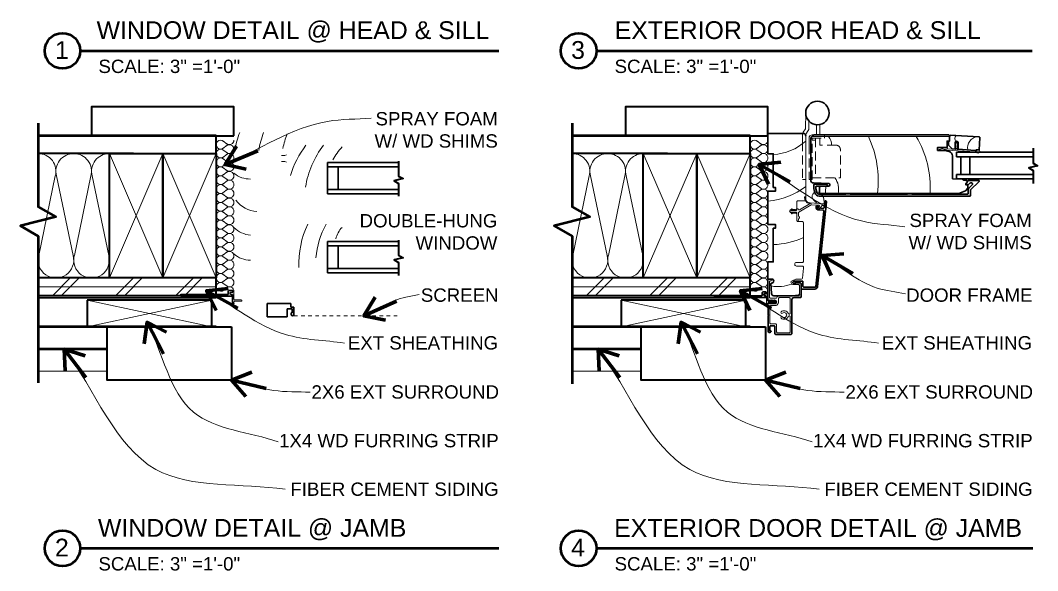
# Model space of a CAD drawing. Header units: inches. Extents: x -54 to 15382, y 469 to 41738.
# Drawn here: x 5085.57 to 5114.14, y 4505.88 to 4521.36 of the extents above; entities that cross this region are included whole.
import ezdxf

# ---------------------------------------------------------------- set-up
doc = ezdxf.new("R2010")
doc.units = ezdxf.units.IN
doc.header["$MEASUREMENT"] = 0
doc.linetypes.add('A135CUDHJ$0$HIDDEN', pattern=[0.375, 0.25, -0.125])
doc.linetypes.add('HIDDEN', pattern=[0.375, 0.25, -0.125])
doc.layers.get('0').update_dxf_attribs({"lineweight": 9})
for name, color, linetype, lineweight in [('1', 7, 'Continuous', 9), ('2', 7, 'Continuous', 18), ('3', 7, 'Continuous', 30), ('4', 7, 'Continuous', 40), ('5', 7, 'Continuous', 50), ('A-TEXTx', 7, 'Continuous', 18), ('TB-11x17', 7, 'Continuous', 50)]:
    doc.layers.add(name, color=color, linetype=linetype, lineweight=lineweight)
doc.styles.get("Standard").update_dxf_attribs({"font": 'arial.ttf'})
doc.dimstyles.get("Standard").update_dxf_attribs({"dimtxt": 3, "dimasz": 2, "dimexe": 0.03125, "dimexo": 0.0625, "dimgap": 0.03125, "dimtad": 0, "dimtoh": 1, "dimdec": 4, "dimlfac": 0.99985, "dimzin": 0, "dimdsep": 46, "dimlunit": 4, "dimtxsty": 'Standard', "dimblk": 'ARCHTICK', "dimblk1": 'ARCHTICK', "dimblk2": 'ARCHTICK', "dimcen": 0.09, "dimclrt": 256, "dimadec": 0, "dimazin": 0, "dimtfac": 1, "dimtdec": 4, "dimtofl": 0, "dimtmove": 0, "dimatfit": 3, "dimfxl": 1, "dimtolj": 1, "dimtzin": 0, "dimarcsym": 0})

# ---------------------------------------------------------------- blocks, each defined once
blk = doc.blocks.new('DOOR jamb marvin')
at = {"layer": '1'}
for p, q in [((5206.676, 4511.803), (5206.678, 4512.247)), ((5206.768, 4512.019), (5206.768, 4511.806)), ((5206.588, 4511.423), (5206.588, 4511.652)), ((5206.605, 4511.704), (5206.676, 4511.803)), ((5206.751, 4511.753), (5206.68, 4511.654)), ((5210.718, 4511.582), (5206.846, 4511.582)), ((5211.45, 4511.19), (5211.474, 4511.189))]:
    blk.add_line(p, q, dxfattribs=at)
for points in [[(5206.981, 4511.632), (5206.981, 4511.917)], [(5207.071, 4511.632), (5207.071, 4511.922)]]:
    blk.add_lwpolyline(points, dxfattribs=at)
for points in [[(5206.771, 4511.339), (5206.771, 4511.537, -0.414214), (5206.861, 4511.627), (5206.939, 4511.627)], [(5211.451, 4511.19, 0.020613), (5211.45, 4511.19), (5210.95, 4511.219, -0.602499), (5210.935, 4511.251, 0.195629), (5210.939, 4511.266), (5210.923, 4511.403, 1), (5210.883, 4511.399), (5210.899, 4511.269, 0.168246), (5210.904, 4511.257, -0.688575), (5210.889, 4511.223), (5210.672, 4511.235, -0.329867), (5210.654, 4511.25), (5210.652, 4511.257, 0.414214), (5210.628, 4511.272), (5210.424, 4511.222, 1), (5210.434, 4511.184), (5210.598, 4511.224, -0.381102), (5210.622, 4511.211), (5210.622, 4511.212, 0.329867), (5210.64, 4511.197), (5211.447, 4511.15, 0.020613), (5211.449, 4511.15)], [(5211.474, 4511.189, -4.791288), (5211.472, 4511.149), (5211.447, 4511.15, 1), (5211.45, 4511.19)], [(5206.426, 4509.229, 1), (5206.476, 4509.229), (5206.476, 4509.26, -0.298217), (5206.491, 4509.283, 0.654654), (5206.491, 4509.329, -0.298217), (5206.476, 4509.352), (5206.476, 4509.432, -0.263144), (5206.488, 4509.453), (5206.83, 4509.659, -0.151687), (5206.845, 4509.662), (5207.052, 4509.65, -0.614608), (5207.062, 4509.625), (5207.019, 4509.573, 1), (5207.058, 4509.541), (5207.135, 4509.635, -0.238691), (5207.156, 4509.644), (5207.17, 4509.643, 1), (5207.173, 4509.693), (5206.803, 4509.715, -0.417273), (5206.662, 4509.875, 1), (5206.642, 4509.877, 0.381481), (5206.781, 4509.698, -0.690013), (5206.783, 4509.688)], [(5207.192, 4509.653, 0.390559), (5207.193, 4509.647), (5207.21, 4509.632, 1), (5207.223, 4509.648), (5207.209, 4509.659, -0.193018), (5207.207, 4509.662), (5207.19, 4509.812, 0.280166), (5207.032, 4510.016, 0.819918), (5206.897, 4509.801), (5206.99, 4509.713, -0.700208), (5206.986, 4509.704)], [(5206.283, 4509.504), (5206.295, 4509.533, 0.932515), (5206.277, 4509.542), (5206.255, 4509.504, 1), (5206.255, 4509.454), (5206.277, 4509.416, 0.932515), (5206.295, 4509.425), (5206.283, 4509.454)], [(5206.255, 4509.504), (5206.401, 4509.504, 0.414214), (5206.426, 4509.529, -0.894123), (5206.475, 4509.534, 0.510798), (5206.505, 4509.522), (5206.805, 4509.702, -0.151687), (5206.848, 4509.712)], [(5206.426, 4509.429, 0.414214), (5206.401, 4509.454), (5206.255, 4509.454)], [(5205.663, 4507.575, 0.414214), (5205.613, 4507.525)], [(5206.385, 4507.47, 0.57735), (5206.376, 4507.455), (5206.389, 4507.432, 0.267949), (5206.411, 4507.42)], [(5205.613, 4507.162, 1), (5205.573, 4507.162), (5205.573, 4507.147), (5205.523, 4507.147, 0.57735), (5205.514, 4507.132), (5205.526, 4507.112, 0.267949), (5205.535, 4507.107), (5205.573, 4507.107), (5205.573, 4506.852, 1), (5205.613, 4506.852)], [(5205.613, 4507.007, 0.215294), (5205.618, 4506.995), (5205.635, 4506.981, 0.403861), (5205.657, 4506.982, -0.430124), (5205.68, 4506.982, 0.429917), (5205.704, 4506.982, -0.429917), (5205.727, 4506.982, 0.429917), (5205.75, 4506.982, -0.429917), (5205.773, 4506.982, 0.429917), (5205.796, 4506.982, -0.20585), (5205.808, 4506.987, -1), (5205.808, 4506.877, -0.20585), (5205.796, 4506.882, 0.429917), (5205.773, 4506.882, -0.429917), (5205.75, 4506.882, 0.429917), (5205.727, 4506.882, -0.429917), (5205.704, 4506.882, 0.429917), (5205.68, 4506.882, -0.430124), (5205.657, 4506.882, 0.403861), (5205.635, 4506.883), (5205.618, 4506.868, 0.215294), (5205.613, 4506.856)]]:
    blk.add_lwpolyline(points, format="xyb", dxfattribs=at)
at = {"layer": '1', "linetype": 'HIDDEN'}
for points in [[(5206.771, 4511.339), (5206.771, 4510.377), (5206.861, 4510.377), (5206.861, 4511.537), (5207.201, 4511.537), (5207.201, 4511.627), (5206.939, 4511.627)], [(5206.588, 4511.423), (5206.588, 4510.377), (5206.678, 4510.377), (5206.678, 4511.433)], [(5206.861, 4511.485), (5206.951, 4511.485)], [(5206.951, 4511.537), (5206.951, 4510.422)], [(5206.861, 4510.422), (5207.651, 4510.422)]]:
    blk.add_lwpolyline(points, dxfattribs=at)
blk.add_lwpolyline([(5207.651, 4510.422), (5207.651, 4511.216, 0.414214), (5207.526, 4511.341), (5207.071, 4511.341), (5207.071, 4511.537)], format="xyb", dxfattribs=at)
at = {"layer": '1'}
for centre, radius, start, end in [((5206.678, 4511.652), 0.09, 144.2383, 180), ((5206.678, 4511.806), 0.09, 324.2383, 0), ((5207.052, 4511.354), 0.352, 357.8442, 40.4222), ((5205.835, 4510.353), 2.879, 352.5614, 25.279), ((5207.388, 4510.15), 2.788, 356.5156, 30.9257), ((5210.995, 4511.519), 0.128, 133.5304, 217.083), ((5211.539, 4511.267), 0.315, 96.9014, 191.0851), ((5205.702, 4512.533), 1.454, 272.5044, 312.1778), ((5207.079, 4510.106), 0.523, 346.0757, 37.1706), ((5205.488, 4511.681), 1.917, 273.8122, 308.364), ((5210.478, 4510.012), 3.242, 176.8728, 180.7293), ((5205.683, 4510.813), 2.271, 272.0844, 294.3172), ((5205.902, 4508.407), 1.045, 259.2015, 291.3477)]:
    blk.add_arc(centre, radius, start, end, dxfattribs=at)
at = {"layer": '2'}
for points in [[(5206.426, 4509.398, 0.414214), (5206.395, 4509.429), (5206.276, 4509.429, -1), (5206.276, 4509.534), (5206.395, 4509.534, 0.414214), (5206.426, 4509.565), (5206.426, 4509.743, -0.414214), (5206.457, 4509.774), (5206.647, 4509.774, 0.414214), (5206.678, 4509.805), (5206.678, 4511.649)], [(5206.426, 4509.429), (5206.426, 4509.22, 0.414214), (5206.457, 4509.189), (5206.587, 4509.189, -0.414214), (5206.618, 4509.158), (5206.618, 4508.074, -0.414214), (5206.587, 4508.043), (5206.421, 4508.043, 1), (5206.421, 4507.938), (5206.587, 4507.938, -0.414214), (5206.618, 4507.907), (5206.618, 4507.886, -0.026186), (5206.618, 4507.882), (5206.589, 4507.604, -0.383864), (5206.558, 4507.576), (5206.409, 4507.576, 0.108103), (5206.396, 4507.573), (5206.296, 4507.527, 0.804886), (5206.319, 4507.42), (5206.475, 4507.42)], [(5205.709, 4507.575, -1), (5205.709, 4507.525), (5205.688, 4507.525, 0.414214), (5205.663, 4507.5), (5205.663, 4507.062, 0.414214), (5205.688, 4507.037), (5205.844, 4507.037, 0.31589), (5205.868, 4507.053, -0.31589), (5205.938, 4507.103), (5206.475, 4507.103, 0.414214), (5206.5, 4507.128), (5206.5, 4507.395, 0.414214), (5206.475, 4507.42)]]:
    blk.add_lwpolyline(points, format="xyb", dxfattribs=at)
blk.add_lwpolyline([(5205.698, 4506.827, 0.414214), (5205.673, 4506.802), (5205.673, 4506.337, 0.414214), (5205.698, 4506.312), (5205.836, 4506.312, -0.414214), (5205.861, 4506.287), (5205.861, 4506.087, 0.414214), (5205.886, 4506.062), (5206.216, 4506.062, 0.414214), (5206.241, 4506.087), (5206.241, 4506.513, 0.414214), (5206.216, 4506.538), (5206.209, 4506.538, 0.315168), (5206.186, 4506.522, -0.547927), (5205.987, 4506.478, -1), (5206.022, 4506.513, 2.408577), (5206.022, 4506.614, -1), (5205.987, 4506.649, -0.547927), (5206.186, 4506.605, 0.315168), (5206.209, 4506.588), (5206.216, 4506.588, 0.414214), (5206.241, 4506.613), (5206.241, 4507.028, 0.414214), (5206.216, 4507.053), (5205.938, 4507.053, 0.414214), (5205.913, 4507.028), (5205.913, 4506.932, -0.414214), (5205.808, 4506.827)], format="xyb", close=True, dxfattribs=at)
at = {"layer": '3'}
for p, q in [((5210.912, 4511.016), (5210.912, 4511.141)), ((5210.912, 4511.141), (5213.068, 4511.141)), ((5210.912, 4511.016), (5213.068, 4511.016)), ((5211.037, 4511.016), (5211.037, 4510.516)), ((5211.287, 4511.016), (5211.287, 4510.516)), ((5210.912, 4510.391), (5210.912, 4510.516)), ((5210.912, 4510.516), (5213.068, 4510.516)), ((5210.912, 4510.391), (5213.068, 4510.391))]:
    blk.add_line(p, q, dxfattribs=at)
for points in [[(5206.678, 4511.607, 0.414214), (5206.616, 4511.669), (5205.616, 4511.669), (5205.616, 4511.099), (5205.766, 4511.099), (5205.766, 4510.154), (5205.826, 4510.154), (5205.826, 4510.044), (5205.616, 4510.044), (5205.616, 4509.112), (5205.826, 4509.112), (5205.826, 4509.002), (5205.766, 4509.002), (5205.766, 4508.057), (5205.616, 4508.057), (5205.616, 4507.575), (5205.722, 4507.575, -1), (5205.722, 4507.463), (5205.718, 4507.463, 0.431578), (5205.702, 4507.446), (5205.719, 4507.165, 0.39706), (5205.78, 4507.107), (5206.303, 4507.107, 0.02182), (5206.308, 4507.107), (5206.472, 4507.121, 0.388879), (5206.5, 4507.152)], [(5211.228, 4510.223, 0.198912), (5211.247, 4510.231), (5211.286, 4510.27, -0.198912), (5211.305, 4510.278), (5211.34, 4510.278, -0.668179), (5211.359, 4510.231), (5211.264, 4510.135, 0.198912), (5211.245, 4510.09), (5211.245, 4509.992, -0.414214), (5211.218, 4509.965), (5209.658, 4509.965), (5209.658, 4509.973), (5209.533, 4509.973), (5209.533, 4509.965), (5207.927, 4509.965), (5207.927, 4509.973), (5207.802, 4509.973), (5207.802, 4509.965), (5207.048, 4509.965, -0.339454), (5206.987, 4510.012), (5206.96, 4510.113), (5206.96, 4510.165, -0.414214), (5206.987, 4510.192), (5207.263, 4510.192, 0.414214), (5207.279, 4510.208), (5207.279, 4510.231, 0.414214), (5207.263, 4510.247), (5206.931, 4510.247, 0.414214), (5206.904, 4510.22), (5206.904, 4510.111), (5206.933, 4510.003, 0.339454), (5207.053, 4509.91), (5211.294, 4509.91, 0.414213), (5211.31, 4509.926), (5211.31, 4510.082), (5211.549, 4510.321, 0.668179), (5211.538, 4510.348), (5211.257, 4510.348, 0.263278), (5211.234, 4510.335), (5211.181, 4510.248, 0.583183), (5211.195, 4510.223)], [(5206.55, 4507.32, 0.414214), (5206.575, 4507.295), (5206.938, 4507.295, 0.383864), (5207.013, 4507.362), (5207.263, 4509.746, 1), (5207.213, 4509.751), (5207.196, 4509.583, -0.414214), (5207.168, 4509.561), (5207.027, 4509.576, -0.69108), (5207.015, 4509.621, 1.0874), (5206.995, 4509.644), (5206.984, 4509.632, 0.630953), (5207.021, 4509.526), (5207.163, 4509.511, -0.414214), (5207.185, 4509.484), (5206.963, 4507.367, -0.383864), (5206.938, 4507.345), (5206.625, 4507.345, -0.414214), (5206.6, 4507.37), (5206.6, 4507.495, 0.414214), (5206.575, 4507.52), (5206.371, 4507.52, 0.273442), (5206.318, 4507.489, 0.333757), (5206.322, 4507.459), (5206.344, 4507.438, 0.668179), (5206.361, 4507.445), (5206.361, 4507.46, -0.414214), (5206.371, 4507.47), (5206.525, 4507.47)], [(5205.613, 4507.525), (5205.613, 4506.972, 0.414214), (5205.633, 4506.952), (5205.816, 4506.952, -1), (5205.816, 4506.912), (5205.633, 4506.912, 0.414214), (5205.613, 4506.892)], [(5205.613, 4506.892), (5205.613, 4506.827), (5205.623, 4506.827), (5205.623, 4506.573, -1), (5205.623, 4506.553), (5205.623, 4506.105, 0.676155), (5205.688, 4506.079), (5205.705, 4506.101, 0.618819), (5205.697, 4506.117), (5205.673, 4506.117), (5205.673, 4506.237, -0.414214), (5205.698, 4506.262), (5205.786, 4506.262, -0.414214), (5205.811, 4506.237), (5205.811, 4506.05, 0.414214), (5205.849, 4506.012), (5206.253, 4506.012, 0.414214), (5206.291, 4506.05), (5206.291, 4507.003, -0.414214), (5206.341, 4507.053), (5206.525, 4507.053, 0.414214), (5206.55, 4507.078), (5206.55, 4507.445, 0.414214), (5206.525, 4507.47)]]:
    blk.add_lwpolyline(points, format="xyb", dxfattribs=at)
for points in [[(5207.093, 4510.183, 0.404026), (5207.063, 4510.152), (5207.063, 4510.011, 0.414214), (5207.094, 4509.98), (5210.978, 4509.98), (5211.169, 4510.06), (5211.228, 4510.129), (5211.228, 4510.223), (5211.178, 4510.223), (5211.178, 4510.254, -0.281456), (5211.195, 4510.281, 0.773434), (5211.179, 4510.351), (5211.116, 4510.353), (5211.084, 4510.385), (5210.803, 4510.395), (5210.803, 4511.04, 0.344328), (5210.708, 4511.161), (5210.579, 4511.193), (5210.382, 4511.193), (5210.382, 4511.278), (5210.648, 4511.278), (5210.648, 4511.457), (5210.718, 4511.457), (5210.718, 4511.582, 0.213687), (5210.697, 4511.629), (5206.944, 4511.629, 0.414214), (5206.819, 4511.504), (5206.819, 4510.355, 0.404026), (5206.894, 4510.277), (5207.323, 4510.262, -0.404026), (5207.353, 4510.231), (5207.353, 4510.222, -0.404026), (5207.323, 4510.191)], [(5211.553, 4511.209), (5211.481, 4511.209, 0.188551), (5211.46, 4511.201, -0.206686), (5211.436, 4511.192), (5210.959, 4511.226), (5210.959, 4511.407, 1), (5210.874, 4511.407), (5210.874, 4511.232), (5210.789, 4511.238), (5210.687, 4511.34), (5210.687, 4511.457), (5210.718, 4511.457), (5210.718, 4511.574, -0.216043), (5210.739, 4511.621), (5211.542, 4511.578, -0.414214), (5211.571, 4511.545)], [(5205.503, 4507.148), (5205.503, 4507.127, 0.414214), (5205.525, 4507.105), (5205.548, 4507.105, -0.267949), (5205.557, 4507.1), (5205.571, 4507.075, -0.57735), (5205.563, 4507.06), (5204.136, 4507.06, -1), (5204.136, 4507.105), (5205.438, 4507.105, 0.414214), (5205.458, 4507.125), (5205.458, 4507.195, -0.414214), (5205.478, 4507.215), (5205.55, 4507.215, -1), (5205.55, 4507.17), (5205.525, 4507.17, 0.414214)]]:
    blk.add_lwpolyline(points, format="xyb", close=True, dxfattribs=at)
blk.add_circle((5207.008, 4512.245), 0.33, dxfattribs=at)
blk = doc.blocks.new('CA135')
for p, q in [((-0.125, 0.75), (0.0875, 0.75)), ((-0.125, 0.675), (-0.0725, 0.675)), ((-0.0725, 0.7), (0.0375, 0.7)), ((-0.0725, 0.675), (-0.0725, 0.7)), ((0.0375, 0.556), (0.0375, 0.7)), ((0.0875, 0.66), (0.0875, 0.75)), ((0.0875, 0.66), (0.1875, 0.66)), ((0.1875, 0), (0.1875, 0.66)), ((-0.1875, 0.556), (-0.1875, 0)), ((-0.1875, 0.556), (0.0375, 0.556)), ((-0.1875, 0), (0.1875, 0))]:
    blk.add_line(p, q)
blk.add_arc((-0.125, 0.7125), 0.0375, 90, 270)
blk = doc.blocks.new('WINDOW jamb marvin')
at = {"layer": '1'}
for p, q in [((5194.153, 4512.64), (5194.246, 4512.64)), ((5194.246, 4512.464), (5194.153, 4512.464)), ((5194.246, 4512.64), (5194.299, 4512.656)), ((5194.299, 4512.448), (5194.246, 4512.464))]:
    blk.add_line(p, q, dxfattribs=at)
for centre, radius, start, end in [((5195.801, 4512.258), 3.001, 159.985, 169.9506), ((5196.472, 4512.258), 3.001, 159.985, 170.0191), ((5197.387, 4512.14), 3.268, 160.27, 167.7469), ((5196.917, 4511.332), 2.615, 142.4811, 163.6104), ((5197.412, 4511.332), 2.615, 142.4811, 170.8636), ((5197.608, 4511.336), 2.333, 138.6242, 149.6105), ((5193.263, 4512.665), 0.691, 230.1041, 271.8253), ((5193.508, 4511.837), 0.781, 215.8044, 266.6952), ((5197.253, 4509.567), 2.615, 154.2981, 181.8546), ((5197.449, 4509.57), 2.333, 151.0087, 175.4092), ((5193.363, 4511.17), 0.78, 225.8287, 264.2123), ((5196.383, 4510.111), 0.726, 136.3108, 165.5744), ((5193.263, 4510.351, 0), 0.656, 227.5465, 271.921), ((5192.77, 4508.78), 0.01, 0, 90)]:
    blk.add_arc(centre, radius, start, end, dxfattribs=at)
at = {"layer": '2'}
for p, q in [((5192.702, 4508.747), (5192.702, 4508.767)), ((5192.722, 4508.733), (5192.706, 4508.753)), ((5192.713, 4508.769), (5192.78, 4508.769)), ((5192.724, 4508.79), (5192.77, 4508.79)), ((5192.746, 4508.725), (5192.724, 4508.725)), ((5192.73, 4508.729), (5192.78, 4508.729)), ((5192.753, 4508.721), (5192.774, 4508.696)), ((5192.78, 4508.769), (5192.78, 4508.784)), ((5192.82, 4508.594), (5192.82, 4508.8)), ((5192.82, 4508.474), (5192.82, 4508.514)), ((5192.84, 4508.574), (5193.023, 4508.574)), ((5192.84, 4508.534), (5193.023, 4508.534))]:
    blk.add_line(p, q, dxfattribs=at)
for centre, radius, start, end in [((5192.724, 4508.767), 0.0225, 90, 180), ((5192.724, 4508.747), 0.0225, 180, 270), ((5192.713, 4508.759), 0.01, 90, 220), ((5192.73, 4508.739), 0.01, 220, 270), ((5192.746, 4508.715), 0.01, 40, 90), ((5192.754, 4508.812), 0.0225, 270, 90), ((5192.767, 4508.69), 0.01, 270, 40), ((5192.8, 4508.784), 0.02, 0, 180), ((5192.785, 4508.8), 0.035, 0, 90), ((5192.84, 4508.594), 0.02, 180, 270), ((5192.84, 4508.514), 0.02, 90, 180), ((5193.023, 4508.554), 0.02, 270, 90)]:
    blk.add_arc(centre, radius, start, end, dxfattribs=at)
at = {"layer": '3'}
for p, q in [((5195.445, 4512.441), (5195.445, 4511.561)), ((5195.446, 4511.683), (5195.445, 4511.683)), ((5195.445, 4510.095), (5195.445, 4510.217)), ((5195.446, 4510.095), (5195.445, 4510.095)), ((5195.445, 4509.459), (5195.446, 4509.459)), ((5195.445, 4509.337), (5195.445, 4509.459)), ((5192.662, 4508.725), (5191.339, 4508.725)), ((5192.662, 4508.725), (5192.662, 4508.815)), ((5192.682, 4508.835), (5192.785, 4508.835)), ((5192.78, 4508.474), (5192.78, 4508.729)), ((5192.767, 4508.68), (5191.339, 4508.68))]:
    blk.add_line(p, q, dxfattribs=at)
at = {"layer": '3', "linetype": 'Continuous'}
for p, q in [((5195.747, 4512.319), (5195.747, 4511.683)), ((5195.445, 4509.337), (5195.445, 4510.217)), ((5195.747, 4510.095), (5195.747, 4509.459))]:
    blk.add_line(p, q, dxfattribs=at)
at = {"layer": '3'}
for centre, radius, start, end in [((5191.339, 4508.702), 0.0225, 90, 270), ((5192.682, 4508.815), 0.02, 90, 180), ((5192.8, 4508.474), 0.02, 180, 0)]:
    blk.add_arc(centre, radius, start, end, dxfattribs=at)
at = {"layer": '3', "xscale": -1, "rotation": 270}
blk.add_blockref('CA135', (5193.757, 4508.284), dxfattribs=at)
blk = doc.blocks.new('BATT Insulation 3.5 INCH')
at = {"layer": '1'}
for p, q in [((5135.605, 4545.043), (5137.846, 4545.508)), ((5135.605, 4545.008), (5137.846, 4544.543))]:
    blk.add_line(p, q, dxfattribs=at)
for centre, start, end in [((5135.476, 4545.525), 180, 285), ((5137.976, 4545.025), 255, 105), ((5135.476, 4544.525), 73.826, 180)]:
    blk.add_arc(centre, 0.5, start, end, dxfattribs=at)
blk = doc.blocks.new('BATT Insulation 1 INCH')
at = {"layer": '1'}
for p, q in [((5136.608, 4537.269), (5136.699, 4537.394)), ((5136.824, 4537.269), (5136.732, 4537.394))]:
    blk.add_line(p, q, dxfattribs=at)
for centre, start, end in [((5136.591, 4537.456), 318.5374, 90), ((5136.841, 4537.456), 90, 221.4626), ((5136.716, 4537.206), 137.4055, 42.5945)]:
    blk.add_arc(centre, 0.125, start, end, dxfattribs=at)
blk = doc.blocks.new('_ArchTick')
at = {"color": 0, "linetype": 'ByBlock', "lineweight": 0, "const_width": 0.15}
blk.add_lwpolyline([(-0.5, -0.5), (0.5, 0.5)], dxfattribs=at)

msp = doc.modelspace()

# ---------------------------------------------------------------- linework, layer by layer
at = {"layer": '1'}
for p, q in [((5089.566492, 4514.1130618), (5088.066492, 4517.6130618)), ((5089.566492, 4517.6130618), (5088.066492, 4514.1130618)), ((5089.566492, 4517.6130618), (5091.066492, 4514.1130618)), ((5091.066492, 4517.6130618), (5089.566492, 4514.1130618)), ((5104.566492, 4514.1130618), (5103.066492, 4517.6130618)), ((5104.566492, 4517.6130618), (5103.066492, 4514.1130618)), ((5104.566492, 4517.6130618), (5106.066492, 4514.1130618)), ((5106.066492, 4517.6130618), (5104.566492, 4514.1130618)), ((5086.4652009, 4513.6129901), (5086.965174, 4514.113017)), ((5086.7152009, 4513.6130036), (5087.215174, 4514.1130305)), ((5088.2429358, 4513.6129901), (5088.7429089, 4514.113017)), ((5088.4929358, 4513.6130036), (5088.9929089, 4514.1130305)), ((5089.9280362, 4513.6129901), (5090.4280093, 4514.113017)), ((5090.1780362, 4513.6130036), (5090.6780093, 4514.1130305)), ((5101.4652009, 4513.6129901), (5101.965174, 4514.113017)), ((5101.7152009, 4513.6130036), (5102.215174, 4514.1130305)), ((5103.2429358, 4513.6129901), (5103.7429089, 4514.113017)), ((5103.4929358, 4513.6130036), (5103.9929089, 4514.1130305)), ((5104.9280362, 4513.6129901), (5105.4280093, 4514.113017)), ((5105.1780362, 4513.6130036), (5105.6780093, 4514.1130305)), ((5091.066492, 4513.8630618), (5086.066492, 4513.862957)), ((5106.066492, 4513.8630618), (5101.066492, 4513.862957))]:
    msp.add_line(p, q, dxfattribs=at)
at = {"layer": '1', "ltscale": 0.25}
for p, q in [((5090.9427457, 4512.7380618), (5087.4427457, 4513.4880618)), ((5090.9427457, 4513.4880618), (5087.4427457, 4512.7380618)), ((5105.9427457, 4512.7380618), (5102.4427457, 4513.4880618)), ((5105.9427457, 4513.4880618), (5102.4427457, 4512.7380618))]:
    msp.add_line(p, q, dxfattribs=at)
at = {"layer": '2', "linetype": 'A135CUDHJ$0$HIDDEN', "ltscale": 0.25}
msp.add_line((5096.153992, 4513.0440296), (5093.216492, 4513.0440296), dxfattribs=at)
at = {"layer": '2'}
for p, q in [((5088.001992, 4511.4880618), (5086.066492, 4511.4880618)), ((5103.001992, 4511.4880618), (5101.066492, 4511.4880618))]:
    msp.add_line(p, q, dxfattribs=at)
at = {"layer": '3'}
for p, q in [((5096.191492, 4517.3630618), (5094.191492, 4517.3630618)), ((5094.191492, 4517.2410618), (5096.191492, 4517.2410618)), ((5096.191492, 4516.6050618), (5094.191492, 4516.6050618)), ((5094.191492, 4516.4830618), (5096.191492, 4516.4830618)), ((5096.191492, 4515.1390618), (5094.191492, 4515.1390618)), ((5094.191492, 4515.0170618), (5096.191492, 4515.0170618)), ((5096.191492, 4514.3810618), (5094.191492, 4514.3810618)), ((5094.191492, 4514.2590618), (5096.191492, 4514.2590618)), ((5091.066492, 4513.5505618), (5086.066492, 4513.5505618)), ((5106.066492, 4513.5505618), (5101.066492, 4513.5505618))]:
    msp.add_line(p, q, dxfattribs=at)
at = {"layer": '4', "ltscale": 0.25}
for p, q in [((5091.566492, 4518.1130618), (5091.566492, 4518.9270618)), ((5106.566492, 4518.1130618), (5106.566492, 4518.9270618)), ((5087.566492, 4518.1130618), (5091.566492, 4518.1130618)), ((5102.566492, 4518.1130618), (5106.566492, 4518.1130618))]:
    msp.add_line(p, q, dxfattribs=at)
at = {"layer": '4'}
for p, q in [((5091.066492, 4517.6130618), (5091.066492, 4518.1130618)), ((5106.066492, 4517.6130618), (5106.066492, 4518.1130618)), ((5088.742712, 4517.6130618), (5086.066492, 4517.6130618)), ((5103.742712, 4517.6130618), (5101.066492, 4517.6130618)), ((5088.742712, 4514.1130618), (5086.066492, 4514.1130618)), ((5091.066492, 4513.6130618), (5091.066492, 4514.1130618)), ((5103.742712, 4514.1130618), (5101.066492, 4514.1130618)), ((5106.066492, 4513.6130618), (5106.066492, 4514.1130618)), ((5091.066492, 4513.6130618), (5086.066492, 4513.6130618)), ((5106.066492, 4513.6130618), (5101.066492, 4513.6130618))]:
    msp.add_line(p, q, dxfattribs=at)
at = {"layer": '4', "ltscale": 0.25}
for points in [[(5091.566492, 4518.1770618), (5091.566492, 4518.9270618), (5087.566492, 4518.9270618), (5087.566492, 4518.1130618)], [(5106.566492, 4518.1770618), (5106.566492, 4518.9270618), (5102.566492, 4518.9270618), (5102.566492, 4518.1130618)], [(5087.4427457, 4513.4880618), (5087.4427457, 4512.7380618), (5090.9427457, 4512.7380618), (5090.9427457, 4513.4880618), (5087.4427457, 4513.4880618)], [(5102.4427457, 4513.4880618), (5102.4427457, 4512.7380618), (5105.9427457, 4512.7380618), (5105.9427457, 4513.4880618), (5102.4427457, 4513.4880618)]]:
    msp.add_lwpolyline(points, dxfattribs=at)
at = {"layer": '4'}
for points in [[(5088.066492, 4514.1130618), (5088.066492, 4517.6130618), (5089.566492, 4517.6130618), (5089.566492, 4514.1130618), (5089.566492, 4514.1130618), (5088.066492, 4514.1130618)], [(5089.566492, 4514.1130618), (5089.566492, 4517.6130618), (5091.066492, 4517.6130618), (5091.066492, 4514.1130618), (5091.066492, 4514.1130618), (5089.566492, 4514.1130618)], [(5103.066492, 4514.1130618), (5103.066492, 4517.6130618), (5104.566492, 4517.6130618), (5104.566492, 4514.1130618), (5104.566492, 4514.1130618), (5103.066492, 4514.1130618)], [(5104.566492, 4514.1130618), (5104.566492, 4517.6130618), (5106.066492, 4517.6130618), (5106.066492, 4514.1130618), (5106.066492, 4514.1130618), (5104.566492, 4514.1130618)]]:
    msp.add_lwpolyline(points, dxfattribs=at)
at = {"layer": '4', "flags": 128}
for points in [[(5114.0190592, 4517.7627858), (5114.0190592, 4517.3425128), (5114.1440592, 4517.270344), (5113.8940592, 4517.207844), (5114.0190592, 4517.1356752), (5114.0190592, 4516.7727459)], [(5096.1914697, 4517.4003276), (5096.1914697, 4516.9800547), (5096.3164697, 4516.9078859), (5096.0664697, 4516.8453859), (5096.1914697, 4516.7732171), (5096.1914697, 4516.4102878)], [(5096.1914697, 4515.1763276), (5096.1914697, 4514.7560547), (5096.3164697, 4514.6838859), (5096.0664697, 4514.6213859), (5096.1914697, 4514.5492171), (5096.1914697, 4514.1862878)]]:
    msp.add_lwpolyline(points, dxfattribs=at)
at = {"layer": '4'}
for points in [[(5091.501992, 4512.7380618), (5091.501992, 4511.2380618), (5088.001992, 4511.2380618), (5088.001992, 4512.7380618)], [(5106.501992, 4512.7380618), (5106.501992, 4511.2380618), (5103.001992, 4511.2380618), (5103.001992, 4512.7380618)]]:
    msp.add_lwpolyline(points, close=True, dxfattribs=at)
at = {"layer": '5', "ltscale": 0.1}
for p, q in [((5087.2500785, 4520.5008975), (5099.0074932, 4520.5008975)), ((5101.7500785, 4520.5008975), (5113.9928999, 4520.5008975)), ((5087.2500785, 4506.5093716), (5099.0074932, 4506.5093716)), ((5101.7500785, 4506.5093716), (5114.0074932, 4506.5093716))]:
    msp.add_line(p, q, dxfattribs=at)
at = {"layer": '5'}
for p, q in [((5091.066492, 4518.1130618), (5086.066492, 4518.1130618)), ((5106.066492, 4518.1130618), (5101.066492, 4518.1130618)), ((5091.066492, 4512.7380618), (5086.066492, 4512.7380618)), ((5106.066492, 4512.7380618), (5101.066492, 4512.7380618)), ((5088.001992, 4512.1130618), (5086.066492, 4512.1130618)), ((5103.001992, 4512.1130618), (5101.066492, 4512.1130618))]:
    msp.add_line(p, q, dxfattribs=at)
at = {"layer": '5', "flags": 128}
for points in [[(5086.066492, 4518.4683462), (5086.066492, 4516.1176339), (5086.566492, 4515.8289587), (5085.566492, 4515.5789587), (5086.066492, 4515.2902836), (5086.066492, 4511.1638001)], [(5101.066492, 4518.4683462), (5101.066492, 4516.1176339), (5101.566492, 4515.8289587), (5100.566492, 4515.5789587), (5101.066492, 4515.2902836), (5101.066492, 4511.1344933)]]:
    msp.add_lwpolyline(points, dxfattribs=at)
at = {"layer": '5', "ltscale": 0.1}
for centre in [(5086.7500785, 4520.5008975), (5101.2500785, 4520.5008975), (5086.7500785, 4506.5093716), (5101.2500785, 4506.5093716)]:
    msp.add_circle(centre, 0.5, dxfattribs=at)

# ---------------------------------------------------------------- block references
at = {"layer": '1', "ltscale": 0.25, "rotation": 270}
for p in [(553.9850611, 9654.5789186), (568.9850611, 9654.5789186), (553.9850611, 9654.3289186), (568.9850611, 9654.3289186), (553.9850611, 9654.0789186), (568.9850611, 9654.0789186), (553.9850611, 9653.8289186), (553.9850611, 9653.5789186), (568.9850611, 9653.8289186), (568.9850611, 9653.5789186), (553.9850611, 9653.3289186), (568.9850611, 9653.3289186), (553.9850611, 9653.0789186), (568.9850611, 9653.0789186), (553.9850611, 9652.8289186), (568.9850611, 9652.8289186), (553.9850611, 9652.5789186), (568.9850611, 9652.5789186), (553.9850611, 9652.3289186), (568.9850611, 9652.3289186), (553.9850611, 9652.0789186), (568.9850611, 9652.0789186), (553.9850611, 9651.8289186), (553.9850611, 9651.5789186), (568.9850611, 9651.8289186), (568.9850611, 9651.5789186), (553.9850611, 9651.3289186), (568.9850611, 9651.3289186), (553.9850611, 9651.0789186), (568.9850611, 9651.0789186), (553.9850611, 9650.8289186), (568.9850611, 9650.8289186), (553.9850611, 9650.5789186), (568.9850611, 9650.5789186)]:
    msp.add_blockref('BATT Insulation 1 INCH', p, dxfattribs=at)
at = {"layer": '3', "ltscale": 0.25}
for name, p in [('DOOR jamb marvin', (-99.0490468, 6.5077259)), ('WINDOW jamb marvin', (-101.253241, 4.9222199))]:
    msp.add_blockref(name, p, dxfattribs=at)
at = {"layer": '3', "ltscale": 0.25, "rotation": 270}
for p in [(541.5410044, 9652.5888428), (542.5410044, 9652.5888428), (556.5410044, 9652.5888428), (557.5410044, 9652.5888428)]:
    msp.add_blockref('BATT Insulation 3.5 INCH', p, dxfattribs=at)

# ---------------------------------------------------------------- texts
at = {"ltscale": 0.1, "char_height": 0.5}
for s, insert, width, attachment_point in [('{WINDOW DETAIL @ HEAD & SILL}', (5087.7088701, 4521.3328195), 39.026832401, 1), ('{EXTERIOR DOOR HEAD & SILL }', (5102.2625657, 4521.3333296), 39.026832401, 1), ('{1}', (5086.7328591, 4520.522378), 1.393822261, 5), ('{3}', (5101.2328591, 4520.522378), 1.393822261, 5), ('{WINDOW DETAIL @ JAMB}', (5087.7466747, 4507.3345847), 39.026832401, 1), ('{EXTERIOR DOOR DETAIL @ JAMB}', (5102.2466747, 4507.3319802), 39.026832401, 1), ('{2}', (5086.7328591, 4506.5308522), 1.393822261, 5), ('{4}', (5101.2328591, 4506.5308522), 1.393822261, 5)]:
    msp.add_mtext(s, dxfattribs=dict(at, insert=insert, width=width, attachment_point=attachment_point))
at = {"layer": 'A-TEXTx', "ltscale": 0.25, "char_height": 0.375, "attachment_point": 6}
for s, insert, width in [('{SPRAY FOAM\\PW/ WD SHIMS }', (5098.9786236, 4518.2764778), 10.909224782), ('{DOUBLE-HUNG WINDOW}', (5098.9672611, 4515.4076191), 5.875912054), ('{SPRAY FOAM\\PW/ WD SHIMS }', (5113.9786236, 4515.4182295), 10.909224782), ('{ SCREEN}', (5098.9998768, 4513.628085), 10.909224782), ('{ DOOR FRAME}', (5113.9998768, 4513.628085), 10.909224782), ('{EXT SHEATHING }', (5098.9870712, 4512.2861649), 10.909224782), ('{EXT SHEATHING }', (5113.9870712, 4512.2861649), 10.909224782), ('{2X6 EXT SURROUND}', (5099.0134122, 4510.9046697), 10.909224782), ('{2X6 EXT SURROUND}', (5114.0134122, 4510.9046697), 10.909224782), ('{1X4 WD FURRING STRIP}', (5099.0046403, 4509.5346383), 11.191527642), ('{1X4 WD FURRING STRIP}', (5114.0046403, 4509.5346383), 11.191527642), ('{FIBER CEMENT SIDING}', (5099.0014526, 4508.1706045), 10.909224782), ('{FIBER CEMENT SIDING}', (5114.0014526, 4508.1706045), 10.909224782)]:
    msp.add_mtext(s, dxfattribs=dict(at, insert=insert, width=width))
at = {"layer": 'TB-11x17', "ltscale": 0.5, "char_height": 0.375, "width": 6.089681663, "attachment_point": 1}
for insert in [(5087.7599446, 4520.2527169), (5102.2599446, 4520.2527169), (5087.7599446, 4506.261191), (5102.2599446, 4506.261191)]:
    msp.add_mtext('{SCALE: 3" =1\'-0"}', dxfattribs=dict(at, insert=insert))

# ---------------------------------------------------------------- leaders
at = {"layer": 'A-TEXTx', "path_type": 1}
for points in [[(5091.31643, 4517.3006692), (5094.1950857, 4518.5171764), (5095.4227708, 4518.6064286)], [(5106.31643, 4517.3006692), (5109.1950857, 4515.7156806), (5110.4140408, 4515.5523521)], [(5108.0892599, 4514.7428146), (5109.638065, 4513.8298609), (5110.4293136, 4513.6693024)], [(5090.7976916, 4513.7533335), (5093.0108257, 4512.524362), (5094.6769966, 4512.2818563)], [(5095.2200564, 4513.0440296), (5096.3941663, 4513.5768906), (5096.77339, 4513.6441722)], [(5105.7976916, 4513.7533335), (5108.0108257, 4512.524362), (5109.6769966, 4512.2818563)], [(5089.1272999, 4512.8671755), (5090.4284281, 4510.3393564), (5092.8082053, 4509.5029634)], [(5104.1272999, 4512.8671755), (5105.4284281, 4510.3393564), (5107.8082053, 4509.5029634)], [(5086.8016477, 4512.1107848), (5089.3702459, 4508.7302107), (5093.0030446, 4508.1698541)], [(5101.8016477, 4512.1107848), (5104.3702459, 4508.7302107), (5108.0030446, 4508.1698541)], [(5091.501992, 4511.2380618), (5092.6792003, 4510.9503466), (5093.7086823, 4510.8978776)], [(5106.501992, 4511.2380618), (5107.6792003, 4510.9503466), (5108.7086823, 4510.8978776)]]:
    msp.add_leader(points, dimstyle='Standard', override={"dimasz": 0.5, "dimgap": 0.125, "dimldrblk": 'Open90', "dimlwd": 65535}, dxfattribs=at)

doc.saveas('drawing.dxf')
